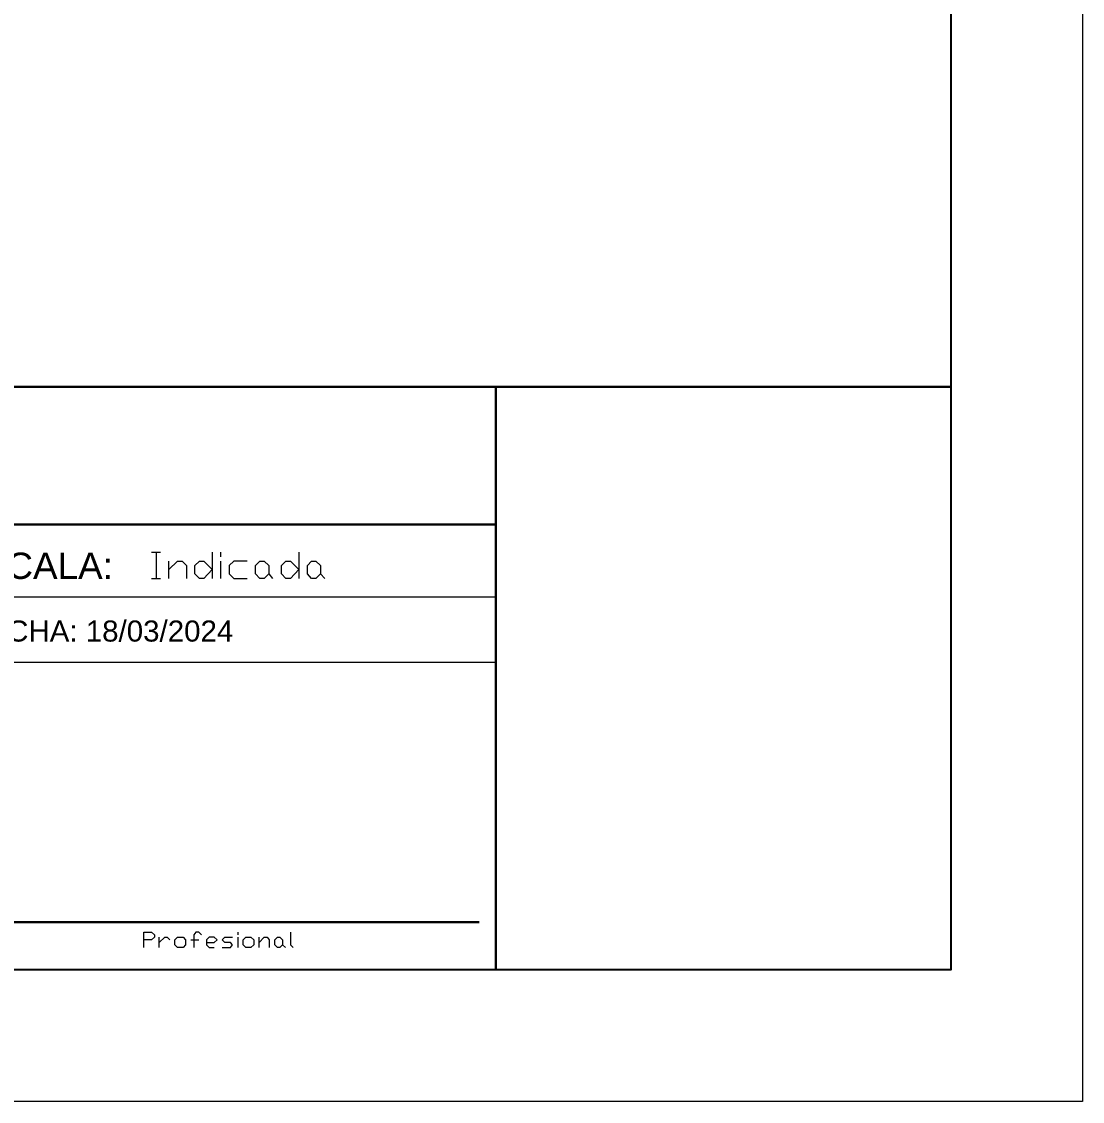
# Model space of a CAD drawing. Header units: millimetres. Extents: x 2529 to 2673, y 1639 to 1859.
# Drawn here: x 2618.8 to 2672.7, y 1638.6 to 1693.6 of the extents above; entities that cross this region are included whole.
import ezdxf

# ---------------------------------------------------------------- set-up
doc = ezdxf.new("R2010")
doc.units = ezdxf.units.MM
for name, color, linetype in [('PDF_10 Formato', 7, 'Continuous'), ('PDF_FORMATO', 7, 'Continuous'), ('PDF_Text', 7, 'Continuous'), ('PDF_TEXTO FIJO', 7, 'Continuous')]:
    doc.layers.add(name, color=color, linetype=linetype)
doc.styles.add('PDF Arial-BoldMT', font='arial.ttf')

msp = doc.modelspace()

# ---------------------------------------------------------------- linework, layer by layer
at = {"layer": 'PDF_10 Formato', "lineweight": 9}
msp.add_lwpolyline([(2528.768, 1638.642), (2528.768, 1858.572), (2672.734, 1858.572), (2672.734, 1638.642)], close=True, dxfattribs=at)
at = {"layer": 'PDF_10 Formato', "lineweight": 25}
msp.add_lwpolyline([(2666.041, 1854.025), (2666.041, 1645.334), (2542.125, 1645.334), (2542.125, 1854.025)], close=True, dxfattribs=at)
at = {"layer": 'PDF_FORMATO', "lineweight": 30}
for points in [[(2542.125, 1674.986), (2666.041, 1674.986)], [(2642.913, 1674.986), (2642.913, 1645.334)], [(2542.125, 1667.983), (2642.913, 1667.983)], [(2615.52, 1647.763), (2642.065, 1647.763)]]:
    msp.add_lwpolyline(points, dxfattribs=at)
at = {"layer": 'PDF_FORMATO', "lineweight": 20}
for points in [[(2614.701, 1664.311), (2642.913, 1664.311)], [(2614.701, 1660.979), (2642.913, 1660.979)]]:
    msp.add_lwpolyline(points, dxfattribs=at)
at = {"layer": 'PDF_TEXTO FIJO', "lineweight": 9}
for points in [[(2625.404, 1666.571), (2625.856, 1666.571)], [(2625.63, 1666.571), (2625.63, 1665.243)], [(2628.482, 1666.571), (2628.482, 1665.243)], [(2628.934, 1666.345), (2628.934, 1666.571)], [(2632.888, 1666.571), (2632.888, 1665.243)], [(2626.279, 1665.243), (2626.279, 1666.119)], [(2626.279, 1665.695), (2626.731, 1666.119), (2626.957, 1666.119), (2627.183, 1665.893), (2627.183, 1665.243)], [(2628.934, 1665.243), (2628.934, 1666.119)], [(2630.261, 1666.119), (2629.584, 1666.119), (2629.358, 1665.893), (2629.358, 1665.469), (2629.584, 1665.243), (2630.261, 1665.243)], [(2631.363, 1665.469), (2631.56, 1665.243)], [(2633.989, 1665.469), (2634.215, 1665.243)], [(2625.404, 1665.243), (2625.856, 1665.243)], [(2625.009, 1646.464), (2625.009, 1647.255), (2625.404, 1647.255), (2625.545, 1647.113), (2625.545, 1647.001), (2625.404, 1646.859), (2625.009, 1646.859)], [(2627.946, 1647.113), (2627.804, 1647.255), (2627.663, 1647.255), (2627.55, 1647.113), (2627.55, 1646.464)], [(2629.809, 1647.113), (2629.809, 1647.255)], [(2632.464, 1647.255), (2632.464, 1646.605), (2632.605, 1646.464)], [(2625.799, 1646.464), (2625.799, 1647.001)], [(2625.799, 1646.718), (2626.082, 1647.001), (2626.195, 1647.001), (2626.336, 1646.859)], [(2627.409, 1646.859), (2627.804, 1646.859)], [(2628.2, 1646.718), (2628.595, 1646.718), (2628.736, 1646.859), (2628.595, 1647.001), (2628.341, 1647.001), (2628.2, 1646.859), (2628.2, 1646.605), (2628.341, 1646.464), (2628.595, 1646.464)], [(2628.99, 1646.464), (2629.414, 1646.464), (2629.527, 1646.605), (2629.414, 1646.718), (2629.132, 1646.718), (2628.99, 1646.859), (2629.132, 1647.001), (2629.527, 1647.001)], [(2629.809, 1646.464), (2629.809, 1647.001)], [(2630.883, 1646.464), (2630.883, 1647.001)], [(2630.883, 1646.718), (2631.137, 1647.001), (2631.278, 1647.001), (2631.391, 1646.859), (2631.391, 1646.464)], [(2632.069, 1646.605), (2632.21, 1646.464)]]:
    msp.add_lwpolyline(points, dxfattribs=at)
for points in [[(2628.482, 1665.695), (2628.059, 1665.243), (2627.833, 1665.243), (2627.607, 1665.469), (2627.607, 1665.893), (2627.833, 1666.119), (2628.059, 1666.119)], [(2631.137, 1665.243), (2630.911, 1665.243), (2630.685, 1665.469), (2630.685, 1665.893), (2630.911, 1666.119), (2631.137, 1666.119), (2631.363, 1665.893), (2631.363, 1665.469)], [(2632.888, 1665.695), (2632.464, 1665.243), (2632.238, 1665.243), (2632.012, 1665.469), (2632.012, 1665.893), (2632.238, 1666.119), (2632.464, 1666.119)], [(2633.763, 1665.243), (2633.537, 1665.243), (2633.339, 1665.469), (2633.339, 1665.893), (2633.537, 1666.119), (2633.763, 1666.119), (2633.989, 1665.893), (2633.989, 1665.469)], [(2627.014, 1646.464), (2626.731, 1646.464), (2626.59, 1646.605), (2626.59, 1646.859), (2626.731, 1647.001), (2627.014, 1647.001), (2627.127, 1646.859), (2627.127, 1646.605)], [(2630.459, 1646.464), (2630.205, 1646.464), (2630.064, 1646.605), (2630.064, 1646.859), (2630.205, 1647.001), (2630.459, 1647.001), (2630.6, 1646.859), (2630.6, 1646.605)], [(2631.927, 1646.464), (2631.814, 1646.464), (2631.673, 1646.605), (2631.673, 1646.859), (2631.814, 1647.001), (2631.927, 1647.001), (2632.069, 1646.859), (2632.069, 1646.605)]]:
    msp.add_lwpolyline(points, close=True, dxfattribs=at)

# ---------------------------------------------------------------- texts
at = {"layer": 'PDF_Text', "attachment_point": 4, "style": 'PDF Arial-BoldMT'}
for s, insert, char_height in [('ESCALA:', (2615.524, 1665.878), 1.3413), ('FECHA: 18/03/2024', (2616.145, 1662.56), 1.07305)]:
    msp.add_mtext(s, dxfattribs=dict(at, insert=insert, char_height=char_height))

doc.saveas('drawing.dxf')
